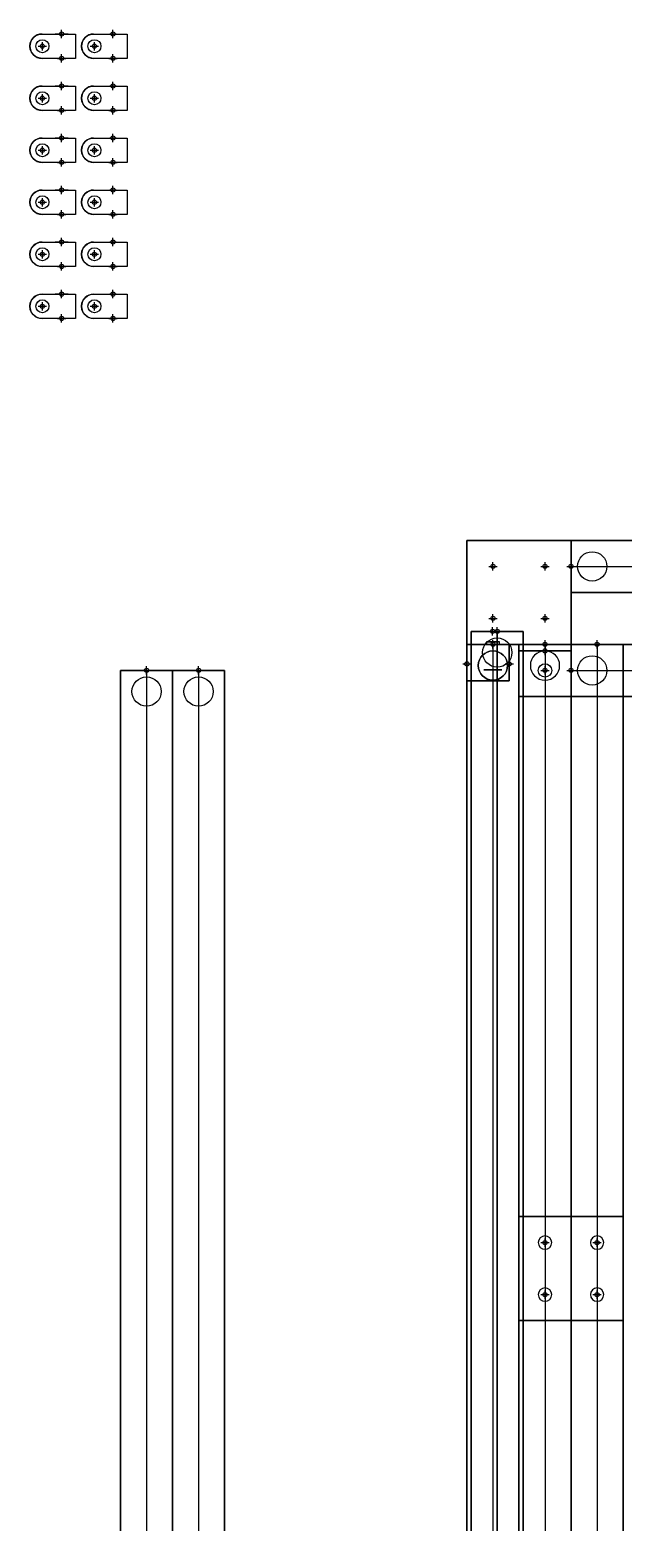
# Model space of a CAD drawing. Header units: inches. Extents: x -11.2 to 39.6, y -20.1 to 37.3.
# Drawn here: x -8.89 to 2.5, y 8.63 to 37.31 of the extents above; entities that cross this region are included whole.
import ezdxf

# ---------------------------------------------------------------- set-up
doc = ezdxf.new("R2010")
doc.units = ezdxf.units.IN
doc.header["$MEASUREMENT"] = 0
doc.header["$PDMODE"] = 34
doc.header["$PDSIZE"] = 0.08
for name, color, linetype in [('AQME Center Lines', 7, 'Continuous'), ('AQME Holes', 7, 'Continuous'), ('AQME Points', 7, 'Continuous'), ('AQME TSlots', 7, 'Continuous')]:
    doc.layers.add(name, color=color, linetype=linetype)

# ---------------------------------------------------------------- blocks, each defined once
blk = doc.blocks.new('AQME_2020_20110812190150', base_point=(0.5, 0.5))
for points in [[(0, 0), (2, 0), (2, 2), (0, 2)], [(2, 2), (0, 2), (0, 2, 60), (2, 2, 60)], [(0, 2), (0, 0), (0, 0, 60), (0, 2, 60)], [(0, 0, 60), (2, 0, 60), (2, 2, 60), (0, 2, 60)], [(2, 0), (2, 2), (2, 2, 60), (2, 0, 60)], [(0, 0), (2, 0), (2, 0, 60), (0, 0, 60)]]:
    blk.add_3dface(points)
at = {"layer": 'AQME Center Lines', "color": 6}
for p, q in [((1, 2), (1, 2, 60)), ((0, 1), (0, 1, 60)), ((2, 1), (2, 1, 60)), ((1, 0), (1, 0, 60))]:
    blk.add_line(p, q, dxfattribs=at)
at = {"layer": 'AQME Points', "color": 3}
for p in [(0.5, 1.5), (1.5, 1.5), (0.5, 0.5), (1.5, 0.5)]:
    blk.add_point(p, dxfattribs=at)
at = {"layer": 'AQME Points', "color": 2}
for p in [(0.5, 1.5, 60), (1.5, 1.5, 60), (0.5, 0.5, 60), (1.5, 0.5, 60)]:
    blk.add_point(p, dxfattribs=at)
at = {"layer": 'AQME TSlots', "color": 1}
for p, q in [((0.5, 2), (0.5, 2, 60)), ((1.5, 2), (1.5, 2, 60)), ((0, 1.5), (0, 1.5, 60)), ((2, 1.5), (2, 1.5, 60)), ((0, 0.5), (0, 0.5, 60)), ((2, 0.5), (2, 0.5, 60)), ((0.5, 0), (0.5, 0, 60)), ((1.5, 0), (1.5, 0, 60))]:
    blk.add_line(p, q, dxfattribs=at)
blk = doc.blocks.new('AQME_7042_20110812193125')
at = {"layer": 'AQME Holes', "color": 4}
blk.add_circle((0, 0), 0.2815, dxfattribs=at)
blk = doc.blocks.new('AQME_7042_20110812193140')
at = {"layer": 'AQME Holes', "color": 4}
blk.add_circle((0, 0), 0.2815, dxfattribs=at)
blk = doc.blocks.new('AQME_1010_20110812193141', base_point=(0.5, 0.5))
for points in [[(0, 0), (1, 0), (1, 1), (0, 1)], [(1, 1), (0, 1), (0, 1, 24), (1, 1, 24)], [(0, 1), (0, 0), (0, 0, 24), (0, 1, 24)], [(0, 0, 24), (1, 0, 24), (1, 1, 24), (0, 1, 24)], [(1, 0), (1, 1), (1, 1, 24), (1, 0, 24)], [(0, 0), (1, 0), (1, 0, 24), (0, 0, 24)]]:
    blk.add_3dface(points)
at = {"layer": 'AQME Points', "color": 3}
blk.add_point((0.5, 0.5), dxfattribs=at)
at = {"layer": 'AQME Points', "color": 2}
blk.add_point((0.5, 0.5, 24), dxfattribs=at)
at = {"layer": 'AQME TSlots', "color": 1}
for p, q in [((0.5, 1), (0.5, 1, 24)), ((0, 0.5), (0, 0.5, 24)), ((1, 0.5), (1, 0.5, 24)), ((0.5, 0), (0.5, 0, 24))]:
    blk.add_line(p, q, dxfattribs=at)
at = {"extrusion": (0, 1, 0)}
blk.add_blockref('AQME_7042_20110812193125', (-0.5, 0.406, 1), dxfattribs=at)
at = {"extrusion": (0, 1, 0), "rotation": 179.9999999999998}
blk.add_blockref('AQME_7042_20110812193140', (-0.5, 23.594, 1), dxfattribs=at)
blk = doc.blocks.new('AQME_7042_20120403175557')
at = {"layer": 'AQME Holes', "color": 4}
blk.add_circle((0, 0), 0.2815, dxfattribs=at)
blk = doc.blocks.new('AQME_7042_20120403175607')
at = {"layer": 'AQME Holes', "color": 4}
blk.add_circle((0, 0), 0.2815, dxfattribs=at)
blk = doc.blocks.new('AQME_1010_20120403175609', base_point=(0.5, 0.5))
for points in [[(0, 0), (1, 0), (1, 1), (0, 1)], [(1, 1), (0, 1), (0, 1, 36), (1, 1, 36)], [(0, 1), (0, 0), (0, 0, 36), (0, 1, 36)], [(0, 0, 36), (1, 0, 36), (1, 1, 36), (0, 1, 36)], [(1, 0), (1, 1), (1, 1, 36), (1, 0, 36)], [(0, 0), (1, 0), (1, 0, 36), (0, 0, 36)]]:
    blk.add_3dface(points)
at = {"layer": 'AQME Points', "color": 3}
blk.add_point((0.5, 0.5), dxfattribs=at)
at = {"layer": 'AQME Points', "color": 2}
blk.add_point((0.5, 0.5, 36), dxfattribs=at)
at = {"layer": 'AQME TSlots', "color": 1}
for p, q in [((0.5, 1), (0.5, 1, 36)), ((0, 0.5), (0, 0.5, 36)), ((1, 0.5), (1, 0.5, 36)), ((0.5, 0), (0.5, 0, 36))]:
    blk.add_line(p, q, dxfattribs=at)
at = {"extrusion": (0, 1, 0), "rotation": 179.9999999999998}
blk.add_blockref('AQME_7042_20120403175557', (-0.5, 35.594, 1), dxfattribs=at)
at = {"extrusion": (0, 1, 0)}
blk.add_blockref('AQME_7042_20120403175607', (-0.5, 0.406, 1), dxfattribs=at)
blk = doc.blocks.new('AQME_7042_20120403180227')
at = {"layer": 'AQME Holes', "color": 4}
blk.add_circle((0, 0), 0.2815, dxfattribs=at)
blk = doc.blocks.new('AQME_7042_20120403180235')
at = {"layer": 'AQME Holes', "color": 4}
blk.add_circle((0, 0), 0.2815, dxfattribs=at)
blk = doc.blocks.new('AQME_7042_20120403180249')
at = {"layer": 'AQME Holes', "color": 4}
blk.add_circle((0, 0), 0.2815, dxfattribs=at)
blk = doc.blocks.new('AQME_7042_20120403180257')
at = {"layer": 'AQME Holes', "color": 4}
blk.add_circle((0, 0), 0.2815, dxfattribs=at)
blk = doc.blocks.new('AQME_1030_20120403180258', base_point=(0.5, 0.5))
for points in [[(0, 0), (1, 0), (1, 3), (0, 3)], [(1, 3), (0, 3), (0, 3, 24), (1, 3, 24)], [(0, 3), (0, 0), (0, 0, 24), (0, 3, 24)], [(0, 0, 24), (1, 0, 24), (1, 3, 24), (0, 3, 24)], [(1, 0), (1, 3), (1, 3, 24), (1, 0, 24)], [(0, 0), (1, 0), (1, 0, 24), (0, 0, 24)]]:
    blk.add_3dface(points)
at = {"layer": 'AQME Center Lines', "color": 6}
for p, q in [((0, 2), (0, 2, 24)), ((1, 2), (1, 2, 24)), ((0, 1), (0, 1, 24)), ((1, 1), (1, 1, 24))]:
    blk.add_line(p, q, dxfattribs=at)
at = {"layer": 'AQME Points', "color": 3}
for p in [(0.5, 2.5), (0.5, 1.5), (0.5, 0.5)]:
    blk.add_point(p, dxfattribs=at)
at = {"layer": 'AQME Points', "color": 2}
for p in [(0.5, 2.5, 24), (0.5, 1.5, 24), (0.5, 0.5, 24)]:
    blk.add_point(p, dxfattribs=at)
at = {"layer": 'AQME TSlots', "color": 1}
for p, q in [((0.5, 3), (0.5, 3, 24)), ((0, 2.5), (0, 2.5, 24)), ((1, 2.5), (1, 2.5, 24)), ((0, 1.5), (0, 1.5, 24)), ((1, 1.5), (1, 1.5, 24)), ((0, 0.5), (0, 0.5, 24)), ((1, 0.5), (1, 0.5, 24)), ((0.5, 0), (0.5, 0, 24))]:
    blk.add_line(p, q, dxfattribs=at)
at = {"extrusion": (1, 0, 0)}
for name, p in [('AQME_7042_20120403180235', (1.5, 0.406, 1)), ('AQME_7042_20120403180227', (0.5, 0.406, 1))]:
    blk.add_blockref(name, p, dxfattribs=at)
at = {"extrusion": (1, 0, 0), "rotation": 179.9999999999998}
for name, p in [('AQME_7042_20120403180257', (1.5, 23.594, 1)), ('AQME_7042_20120403180249', (0.5000000000000001, 23.594, 1))]:
    blk.add_blockref(name, p, dxfattribs=at)
blk = doc.blocks.new('AQME_1010_20120403180636', base_point=(0.5, 0.5))
for points in [[(0, 0), (1, 0), (1, 1), (0, 1)], [(1, 1), (0, 1), (0, 1, 24), (1, 1, 24)], [(0, 1), (0, 0), (0, 0, 24), (0, 1, 24)], [(0, 0, 24), (1, 0, 24), (1, 1, 24), (0, 1, 24)], [(1, 0), (1, 1), (1, 1, 24), (1, 0, 24)], [(0, 0), (1, 0), (1, 0, 24), (0, 0, 24)]]:
    blk.add_3dface(points)
at = {"layer": 'AQME Points', "color": 3}
blk.add_point((0.5, 0.5), dxfattribs=at)
at = {"layer": 'AQME Points', "color": 2}
blk.add_point((0.5, 0.5, 24), dxfattribs=at)
at = {"layer": 'AQME TSlots', "color": 1}
for p, q in [((0.5, 1), (0.5, 1, 24)), ((0, 0.5), (0, 0.5, 24)), ((1, 0.5), (1, 0.5, 24)), ((0.5, 0), (0.5, 0, 24))]:
    blk.add_line(p, q, dxfattribs=at)
blk = doc.blocks.new('AQME_4108_20120403180750')
at = {"color": 1}
blk.add_circle((0, 0.5), 0.1285, dxfattribs=at)
at = {"color": 1, "extrusion": (0, 1, 0)}
blk.add_circle((0, 0.5), 0.1285, dxfattribs=at)
at = {"color": 3}
for p in [(0, 0.5), (0, 0)]:
    blk.add_point(p, dxfattribs=at)
at = {"color": 2}
blk.add_point((0, 0.5, 0.125), dxfattribs=at)
at = {"color": 2, "extrusion": (0, 1, 0)}
blk.add_point((0, 0.125, 0.5), dxfattribs=at)
at = {"color": 3, "extrusion": (0, 1, 0)}
blk.add_point((0, 0, 0.5), dxfattribs=at)
for points in [[(0.5, 0), (0.5, 1), (-0.5, 1), (-0.5, 0)], [(0.5, 0.125, 0.125), (0.5, 1, 0.125), (-0.5, 1, 0.125), (-0.5, 0.125, 0.125)], [(0.5, 1), (-0.5, 1), (-0.5, 1, 0.125), (0.5, 1, 0.125)], [(0.5, 0.125, 0.125), (-0.5, 0.125, 0.125), (-0.5, 0.125, 1), (0.5, 0.125, 1)], [(-0.5, 0, 1), (0.5, 0, 1), (0.5, 0.125, 1), (-0.5, 0.125, 1)]]:
    blk.add_3dface(points)
for points, invisible_edges in [([(-0.5, 1), (-0.5, 0), (-0.5, 0, 0.125), (-0.5, 1, 0.125)], 4), ([(0.5, 0), (0.5, 1), (0.5, 1, 0.125), (0.5, 0, 0.125)], 4), ([(-0.5, 0.125, 0.125), (-0.5, 0, 0.125), (-0.5, 0, 1), (-0.5, 0.125, 1)], 1), ([(0.5, 0), (-0.5, 0), (-0.5, 0, 0.125), (0.5, 0, 0.125)], 4), ([(-0.5, 0, 0.125), (-0.5, 0, 1), (0.5, 0, 1), (0.5, 0, 0.125)], 8), ([(0.5, 0, 1), (0.5, 0, 0.125), (0.5, 0.125, 0.125), (0.5, 0.125, 1)], 2)]:
    blk.add_3dface(points, dxfattribs=dict(invisible_edges=invisible_edges))
blk = doc.blocks.new('AQME_4167_20120403184215')
at = {"color": 1}
for centre in [(0, 1), (1, 1), (0, 0), (1, 0)]:
    blk.add_circle(centre, 0.1285, dxfattribs=at)
at = {"color": 3}
for p in [(0, 1), (1, 1), (0, 0), (1, 0)]:
    blk.add_point(p, dxfattribs=at)
at = {"color": 2}
for p in [(0, 1, 0.1875), (1, 1, 0.1875), (0, 0, 0.1875), (1, 0, 0.1875)]:
    blk.add_point(p, dxfattribs=at)
for points in [[(1.5, 1.5), (-0.5, 1.5), (-0.5, 1.5, 0.188), (1.5, 1.5, 0.188)], [(-0.5, 1.5), (-0.5, -0.5), (-0.5, -0.5, 0.188), (-0.5, 1.5, 0.188)], [(1.5, -0.5), (1.5, 1.5), (1.5, 1.5, 0.188), (1.5, -0.5, 0.188)], [(-0.5, -0.5), (1.5, -0.5), (1.5, -0.5, 0.188), (-0.5, -0.5, 0.188)]]:
    blk.add_3dface(points)
at = {"invisible_edges": 14}
for points in [[(-0.5, 1.5), (1.5, 1.5), (0.5, 0.5)], [(1.5, 1.5, 0.188), (-0.5, 1.5, 0.188), (0.5, 0.5, 0.188)], [(-0.5, -0.5), (-0.5, 1.5), (0.5, 0.5)], [(-0.5, 1.5, 0.188), (-0.5, -0.5, 0.188), (0.5, 0.5, 0.188)], [(1.5, 1.5), (1.5, -0.5), (0.5, 0.5)], [(1.5, -0.5, 0.188), (1.5, 1.5, 0.188), (0.5, 0.5, 0.188)], [(1.5, -0.5), (-0.5, -0.5), (0.5, 0.5)], [(-0.5, -0.5, 0.188), (1.5, -0.5, 0.188), (0.5, 0.5, 0.188)]]:
    blk.add_3dface(points, dxfattribs=at)
blk = doc.blocks.new('AQME_2427_20120404103638')
at = {"extrusion": (0, 1, 0)}
for p, q in [((-0.125, 0.5), (-0.312, 0.5)), ((-0.312, 0.5), (-0.312, 0.5, 0.7)), ((-0.312, 0.5, 0.7), (0.5, 0.5, 0.7)), ((-0.125, 0.5), (-0.125, 0.5, -0.05)), ((-0.125, 0.5, -0.05), (0.125, 0.5, -0.05)), ((0.5, 0.5), (0.125, 0.5)), ((0.125, 0.5, -0.05), (0.125, 0.5)), ((0.5, 0.5, 0.7), (0.5, 0.5))]:
    blk.add_line(p, q, dxfattribs=at)
at = {"color": 1, "extrusion": (-1, 0, 0)}
blk.add_circle((-0.25, 0.375, 0.312), 0.125, dxfattribs=at)
at = {"color": 1}
for centre, radius in [((0, 0, 0.49), 0.173), ((0, 0, -0.05), 0.101)]:
    blk.add_circle(centre, radius, dxfattribs=at)
at = {"color": 2, "extrusion": (-1, 0, 0)}
for p in [(-0.312, 0.25, 0.375), (0.5, 0.25, 0.375)]:
    blk.add_point(p, dxfattribs=at)
at = {"color": 3}
blk.add_point((0, 0), dxfattribs=at)
at = {"invisible_edges": 8}
for points in [[(0.5, 0.5), (0.5, 0.5, 0.7), (-0.312, 0.5, 0.7), (-0.312, 0.5)], [(-0.125, 0.5), (-0.125, 0.5, -0.05), (0.125, 0.5, -0.05), (0.125, 0.5)], [(0.5, -0.25), (0.5, -0.25, 0.7), (-0.312, -0.25, 0.7), (-0.312, -0.25)], [(-0.125, -0.25), (-0.125, -0.25, -0.05), (0.125, -0.25, -0.05), (0.125, -0.25)]]:
    blk.add_3dface(points, dxfattribs=at)
blk = doc.blocks.new('AQME_2500_20120404105452')
for p, q in [((-0.234, -0.625), (-0.234, 0.016)), ((-0.234, -0.625, 0.031), (-0.234, 0.016, 0.031)), ((0.234, 0.016), (0.234, -0.625)), ((0.234, 0.016, 0.031), (0.234, -0.625, 0.031)), ((0.234, -0.625), (-0.234, -0.625)), ((0.234, -0.625, 0.031), (-0.234, -0.625, 0.031))]:
    blk.add_line(p, q)
at = {"color": 1, "extrusion": (-1, 0, 0)}
for p, q in [((0.234, -0.293, 0.089), (0.234, -0.293, 0.031)), ((0.234, -0.418, 0.089), (0.234, -0.418, 0.031))]:
    blk.add_line(p, q, dxfattribs=at)
at = {"color": 1}
blk.add_circle((0, 0), 0.125, dxfattribs=at)
for centre in [(0, 0.016), (0, 0.016, 0.031)]:
    blk.add_arc(centre, 0.234, 0, 179.9999999999998)
at = {"color": 1, "extrusion": (-1, 0, 0)}
blk.add_arc((0.355, 0.088, -0.234), 0.0625, 1.272221872585405e-13, 179.9999999999998, dxfattribs=at)
at = {"color": 3}
blk.add_point((0, 0), dxfattribs=at)
at = {"color": 2}
blk.add_point((0, 0, 0.406), dxfattribs=at)
at = {"color": 2, "extrusion": (-1, 0, 0)}
for p in [(-0.234, -0.355, 0.088), (0.234, -0.355, 0.088)]:
    blk.add_point(p, dxfattribs=at)
for points, invisible_edges in [([(-0.234, 0.016, 0.406), (-0.226, 0.077, 0.406), (-0.195, -0.625, 0.406), (-0.234, -0.625, 0.406)], 2), ([(-0.234, 0.016), (-0.226, 0.077), (-0.195, -0.625), (-0.234, -0.625)], 2), ([(-0.226, 0.077, 0.406), (-0.203, 0.133, 0.406), (-0.156, -0.625, 0.406), (-0.195, -0.625, 0.406)], 10), ([(-0.226, 0.077), (-0.203, 0.133), (-0.156, -0.625), (-0.195, -0.625)], 10), ([(-0.203, 0.133, 0.406), (-0.165, 0.181, 0.406), (-0.117, -0.625, 0.406), (-0.156, -0.625, 0.406)], 10), ([(-0.203, 0.133), (-0.165, 0.181), (-0.117, -0.625), (-0.156, -0.625)], 10), ([(-0.165, 0.181, 0.406), (-0.117, 0.219, 0.406), (-0.078, -0.625, 0.406), (-0.117, -0.625, 0.406)], 10), ([(-0.165, 0.181), (-0.117, 0.219), (-0.078, -0.625), (-0.117, -0.625)], 10), ([(-0.117, 0.219, 0.406), (-0.061, 0.242, 0.406), (-0.039, -0.625, 0.406), (-0.078, -0.625, 0.406)], 10), ([(-0.117, 0.219), (-0.061, 0.242), (-0.039, -0.625), (-0.078, -0.625)], 10), ([(-0.061, 0.242, 0.406), (0, 0.25, 0.406), (0, -0.625, 0.406), (-0.039, -0.625, 0.406)], 10), ([(-0.061, 0.242), (0, 0.25), (0, -0.625), (-0.039, -0.625)], 10), ([(0, 0.25, 0.406), (0.061, 0.242, 0.406), (0.039, -0.625, 0.406), (0, -0.625, 0.406)], 10), ([(0, 0.25), (0.061, 0.242), (0.039, -0.625), (0, -0.625)], 10), ([(0.061, 0.242, 0.406), (0.117, 0.219, 0.406), (0.078, -0.625, 0.406), (0.039, -0.625, 0.406)], 10), ([(0.061, 0.242), (0.117, 0.219), (0.078, -0.625), (0.039, -0.625)], 10), ([(0.117, 0.219, 0.406), (0.165, 0.181, 0.406), (0.117, -0.625, 0.406), (0.078, -0.625, 0.406)], 10), ([(0.117, 0.219), (0.165, 0.181), (0.117, -0.625), (0.078, -0.625)], 10), ([(0.165, 0.181, 0.406), (0.203, 0.133, 0.406), (0.156, -0.625, 0.406), (0.117, -0.625, 0.406)], 10), ([(0.165, 0.181), (0.203, 0.133), (0.156, -0.625), (0.117, -0.625)], 10), ([(0.203, 0.133, 0.406), (0.226, 0.077, 0.406), (0.195, -0.625, 0.406), (0.156, -0.625, 0.406)], 10), ([(0.203, 0.133), (0.226, 0.077), (0.195, -0.625), (0.156, -0.625)], 10), ([(0.226, 0.077, 0.406), (0.234, 0.016, 0.406), (0.234, -0.625, 0.406), (0.195, -0.625, 0.406)], 8), ([(0.226, 0.077), (0.234, 0.016), (0.234, -0.625), (0.195, -0.625)], 8)]:
    blk.add_3dface(points, dxfattribs=dict(invisible_edges=invisible_edges))
blk = doc.blocks.new('AQME_2501_20120404105506')
for p, q in [((-0.234, -0.635), (-0.234, 0.006)), ((-0.234, -0.635, 0.031), (-0.234, 0.006, 0.031)), ((0.234, 0.006), (0.234, -0.635)), ((0.234, 0.006, 0.031), (0.234, -0.635, 0.031)), ((0.234, -0.635), (-0.234, -0.635)), ((0.234, -0.635, 0.031), (-0.234, -0.635, 0.031))]:
    blk.add_line(p, q)
at = {"color": 1, "extrusion": (-1, 0, 0)}
for p, q in [((0.234, -0.245, 0.141), (0.234, -0.245, 0.031)), ((0.234, -0.495, 0.141), (0.234, -0.495, 0.031))]:
    blk.add_line(p, q, dxfattribs=at)
at = {"color": 1}
blk.add_circle((0, 0), 0.125, dxfattribs=at)
for centre in [(0, 0.006), (0, 0.006, 0.031)]:
    blk.add_arc(centre, 0.234, 0, 179.9999999999998)
at = {"color": 1, "extrusion": (-1, 0, 0)}
blk.add_arc((0.37, 0.141, -0.234), 0.125, 1.272221872585405e-13, 179.9999999999998, dxfattribs=at)
at = {"color": 3}
blk.add_point((0, 0), dxfattribs=at)
at = {"color": 2}
blk.add_point((0, 0, 0.406), dxfattribs=at)
at = {"color": 2, "extrusion": (-1, 0, 0)}
for p in [(-0.234, -0.37, 0.141), (0.234, -0.37, 0.141)]:
    blk.add_point(p, dxfattribs=at)
for points, invisible_edges in [([(-0.234, 0.006, 0.406), (-0.226, 0.067, 0.406), (-0.195, -0.635, 0.406), (-0.234, -0.635, 0.406)], 2), ([(-0.234, 0.006), (-0.226, 0.067), (-0.195, -0.635), (-0.234, -0.635)], 2), ([(-0.226, 0.067, 0.406), (-0.203, 0.123, 0.406), (-0.156, -0.635, 0.406), (-0.195, -0.635, 0.406)], 10), ([(-0.226, 0.067), (-0.203, 0.123), (-0.156, -0.635), (-0.195, -0.635)], 10), ([(-0.203, 0.123, 0.406), (-0.165, 0.171, 0.406), (-0.117, -0.635, 0.406), (-0.156, -0.635, 0.406)], 10), ([(-0.203, 0.123), (-0.165, 0.171), (-0.117, -0.635), (-0.156, -0.635)], 10), ([(-0.165, 0.171, 0.406), (-0.117, 0.209, 0.406), (-0.078, -0.635, 0.406), (-0.117, -0.635, 0.406)], 10), ([(-0.165, 0.171), (-0.117, 0.209), (-0.078, -0.635), (-0.117, -0.635)], 10), ([(-0.117, 0.209, 0.406), (-0.061, 0.232, 0.406), (-0.039, -0.635, 0.406), (-0.078, -0.635, 0.406)], 10), ([(-0.117, 0.209), (-0.061, 0.232), (-0.039, -0.635), (-0.078, -0.635)], 10), ([(-0.061, 0.232, 0.406), (0, 0.24, 0.406), (0, -0.635, 0.406), (-0.039, -0.635, 0.406)], 10), ([(-0.061, 0.232), (0, 0.24), (0, -0.635), (-0.039, -0.635)], 10), ([(0, 0.24, 0.406), (0.061, 0.232, 0.406), (0.039, -0.635, 0.406), (0, -0.635, 0.406)], 10), ([(0, 0.24), (0.061, 0.232), (0.039, -0.635), (0, -0.635)], 10), ([(0.061, 0.232, 0.406), (0.117, 0.209, 0.406), (0.078, -0.635, 0.406), (0.039, -0.635, 0.406)], 10), ([(0.061, 0.232), (0.117, 0.209), (0.078, -0.635), (0.039, -0.635)], 10), ([(0.117, 0.209, 0.406), (0.165, 0.171, 0.406), (0.117, -0.635, 0.406), (0.078, -0.635, 0.406)], 10), ([(0.117, 0.209), (0.165, 0.171), (0.117, -0.635), (0.078, -0.635)], 10), ([(0.165, 0.171, 0.406), (0.203, 0.123, 0.406), (0.156, -0.635, 0.406), (0.117, -0.635, 0.406)], 10), ([(0.165, 0.171), (0.203, 0.123), (0.156, -0.635), (0.117, -0.635)], 10), ([(0.203, 0.123, 0.406), (0.226, 0.067, 0.406), (0.195, -0.635, 0.406), (0.156, -0.635, 0.406)], 10), ([(0.203, 0.123), (0.226, 0.067), (0.195, -0.635), (0.156, -0.635)], 10), ([(0.226, 0.067, 0.406), (0.234, 0.006, 0.406), (0.234, -0.635, 0.406), (0.195, -0.635, 0.406)], 8), ([(0.226, 0.067), (0.234, 0.006), (0.234, -0.635), (0.195, -0.635)], 8)]:
    blk.add_3dface(points, dxfattribs=dict(invisible_edges=invisible_edges))
blk = doc.blocks.new('AQME_2614-S_20110813145048', base_point=(0, 0, 0.0885))
h = blk.add_hatch()
h.set_pattern_fill('AR-SAND', color=8, scale=2, style=0)
h.set_pattern_definition([(37.50000000000001, (0, 0), (-0.1259867162192163, 3.853647538026317), [0, -3.04, 0, -3.4, 0, -3.25]), (7.499999999999999, (0, 0), (3.539553410535455, 5.644292130459481), [0, -1.64, 0, -2.74, 0, -1.05]), (327.5, (-2.46, 0), (6.22828372350299, 0.011318107073929), [0, -1, 0, -3.6, 0, -4.7]), (317.5, (-2.46, 0), (6.012253209144586, 1.755351129868498), [0, -0.5, 0, -2.36, 0, -2.7])])
h.paths.add_polyline_path([(0, 0), (0, -24.5), (47.5, -24.5), (47.5, 0)])
at = {"color": 1}
for p, q in [((0, 0), (0, -24.5)), ((47.5, 0), (0, 0)), ((47.5, -24.5), (47.5, 0)), ((0, -24.5), (47.5, -24.5))]:
    blk.add_line(p, q, dxfattribs=at)
at = {"invisible_edges": 15}
for points in [[(0, 0), (0, -24.5), (47.5, -24.5), (47.5, 0)], [(0, 0, 0.177), (0, -24.5, 0.177), (47.5, -24.5, 0.177), (47.5, 0, 0.177)]]:
    blk.add_3dface(points, dxfattribs=at)
at = {"layer": 'AQME Points', "color": 3}
blk.add_point((0, 0, 0.0885), dxfattribs=at)

msp = doc.modelspace()

# ---------------------------------------------------------------- linework, layer by layer
msp.add_xline((19.5, 0.5, 1), (0, 1))

# ---------------------------------------------------------------- block references
for name, p, rotation in [('AQME_2501_20120404105506', (-8.651793465397887, 37.00000000000001, 0.9999999999998078), 89.9999999999999), ('AQME_2501_20120404105506', (-8.651793465397887, 37.00000000000001, 1.405999999999808), 89.9999999999999), ('AQME_2501_20120404105506', (-8.651793465397887, 37.00000000000001, 1.811999999999808), 89.9999999999999), ('AQME_2500_20120404105452', (-7.651793465397887, 37.00000000000001, 0.999999999999808), 89.9999999999999), ('AQME_2500_20120404105452', (-7.651793465397887, 37.00000000000001, 1.405999999999808), 89.9999999999999), ('AQME_2500_20120404105452', (-7.651793465397887, 37.00000000000001, 1.811999999999808), 89.9999999999999), ('AQME_2501_20120404105506', (-8.651793465397887, 36.00000000000001, 0.9999999999998078), 89.9999999999999), ('AQME_2501_20120404105506', (-8.651793465397887, 36.00000000000001, 1.405999999999808), 89.9999999999999), ('AQME_2501_20120404105506', (-8.651793465397887, 36.00000000000001, 1.811999999999808), 89.9999999999999), ('AQME_2500_20120404105452', (-7.651793465397887, 36.00000000000001, 0.999999999999808), 89.9999999999999), ('AQME_2500_20120404105452', (-7.651793465397887, 36.00000000000001, 1.405999999999808), 89.9999999999999), ('AQME_2500_20120404105452', (-7.651793465397887, 36.00000000000001, 1.811999999999808), 89.9999999999999), ('AQME_2501_20120404105506', (-8.651793465397887, 35.00000000000001, 0.9999999999998078), 89.9999999999999), ('AQME_2501_20120404105506', (-8.651793465397887, 35.00000000000001, 1.405999999999808), 89.9999999999999), ('AQME_2501_20120404105506', (-8.651793465397887, 35.00000000000001, 1.811999999999808), 89.9999999999999), ('AQME_2500_20120404105452', (-7.651793465397887, 35.00000000000001, 0.999999999999808), 89.9999999999999), ('AQME_2500_20120404105452', (-7.651793465397887, 35.00000000000001, 1.405999999999808), 89.9999999999999), ('AQME_2500_20120404105452', (-7.651793465397887, 35.00000000000001, 1.811999999999808), 89.9999999999999), ('AQME_2501_20120404105506', (-8.651793465397887, 34.00000000000001, 0.9999999999998078), 89.9999999999999), ('AQME_2501_20120404105506', (-8.651793465397887, 34.00000000000001, 1.405999999999808), 89.9999999999999), ('AQME_2501_20120404105506', (-8.651793465397887, 34.00000000000001, 1.811999999999808), 89.9999999999999), ('AQME_2500_20120404105452', (-7.651793465397887, 34.00000000000001, 0.999999999999808), 89.9999999999999), ('AQME_2500_20120404105452', (-7.651793465397887, 34.00000000000001, 1.405999999999808), 89.9999999999999), ('AQME_2500_20120404105452', (-7.651793465397887, 34.00000000000001, 1.811999999999808), 89.9999999999999), ('AQME_2501_20120404105506', (-8.651793465397887, 33.00000000000001, 0.9999999999998078), 89.9999999999999), ('AQME_2501_20120404105506', (-8.651793465397887, 33.00000000000001, 1.405999999999808), 89.9999999999999), ('AQME_2501_20120404105506', (-8.651793465397887, 33.00000000000001, 1.811999999999808), 89.9999999999999), ('AQME_2500_20120404105452', (-7.651793465397887, 33.00000000000001, 0.999999999999808), 89.9999999999999), ('AQME_2500_20120404105452', (-7.651793465397887, 33.00000000000001, 1.405999999999808), 89.9999999999999), ('AQME_2500_20120404105452', (-7.651793465397887, 33.00000000000001, 1.811999999999808), 89.9999999999999), ('AQME_2501_20120404105506', (-8.651793465397887, 32.00000000000001, 0.9999999999998078), 89.9999999999999), ('AQME_2501_20120404105506', (-8.651793465397887, 32.00000000000001, 1.405999999999808), 89.9999999999999), ('AQME_2501_20120404105506', (-8.651793465397887, 32.00000000000001, 1.811999999999808), 89.9999999999999), ('AQME_2500_20120404105452', (-7.651793465397887, 32.00000000000001, 0.999999999999808), 89.9999999999999), ('AQME_2500_20120404105452', (-7.651793465397887, 32.00000000000001, 1.405999999999808), 89.9999999999999), ('AQME_2500_20120404105452', (-7.651793465397887, 32.00000000000001, 1.811999999999808), 89.9999999999999), ('AQME_4108_20120403180750', (1, 25.5, 24.49730931724198), 180)]:
    msp.add_blockref(name, p, dxfattribs=dict(rotation=rotation))
msp.add_blockref('AQME_2020_20110812190150', (0, 26))
at = {"extrusion": (1, 0, 0)}
for p in [(27, 0.5, 1.5), (27, 59.5, 1.5), (25, 23.99730931724199, 1.5)]:
    msp.add_blockref('AQME_1010_20120403175609', p, dxfattribs=at)
at = {"extrusion": (-1, 7.105427357601002e-15, -5.329070518200751e-15), "rotation": 90}
msp.add_blockref('AQME_2614-S_20110813145048', (-25.75000000000001, 11.75, 0.005249999999868304), dxfattribs=at)
at = {"extrusion": (0, -1, 0)}
for name, p, rotation in [('AQME_2427_20120404103638', (8.881784197001252e-16, 7.396046502075937, -25.5), 179.9999999999998), ('AQME_2427_20120404103638', (8.881784197001252e-16, 11.39604650207594, -25.5), 179.9999999999998), ('AQME_1030_20120403180258', (0, 0.5, -25.5), 269.9999999999997)]:
    msp.add_blockref(name, p, dxfattribs=dict(at, rotation=rotation))
for name, p in [('AQME_1010_20110812193141', (0.08325000000025204, 11.5, -25.75000000000001)), ('AQME_1010_20110812193141', (0, 59.5, -25.5)), ('AQME_1010_20120403180636', (1, 23.99730931724198, -25.5)), ('AQME_1010_20110812193141', (-6.651793465398077, 0.5, -25)), ('AQME_1010_20110812193141', (-5.651793465398077, 0.5, -25))]:
    msp.add_blockref(name, p, dxfattribs=at)
at = {"extrusion": (-9.140836236080455e-15, 0, -1), "rotation": 180}
msp.add_blockref('AQME_4167_20120403184215', (-0.9999999999999916, 14, -1.000000000000004), dxfattribs=at)

doc.saveas('drawing.dxf')
